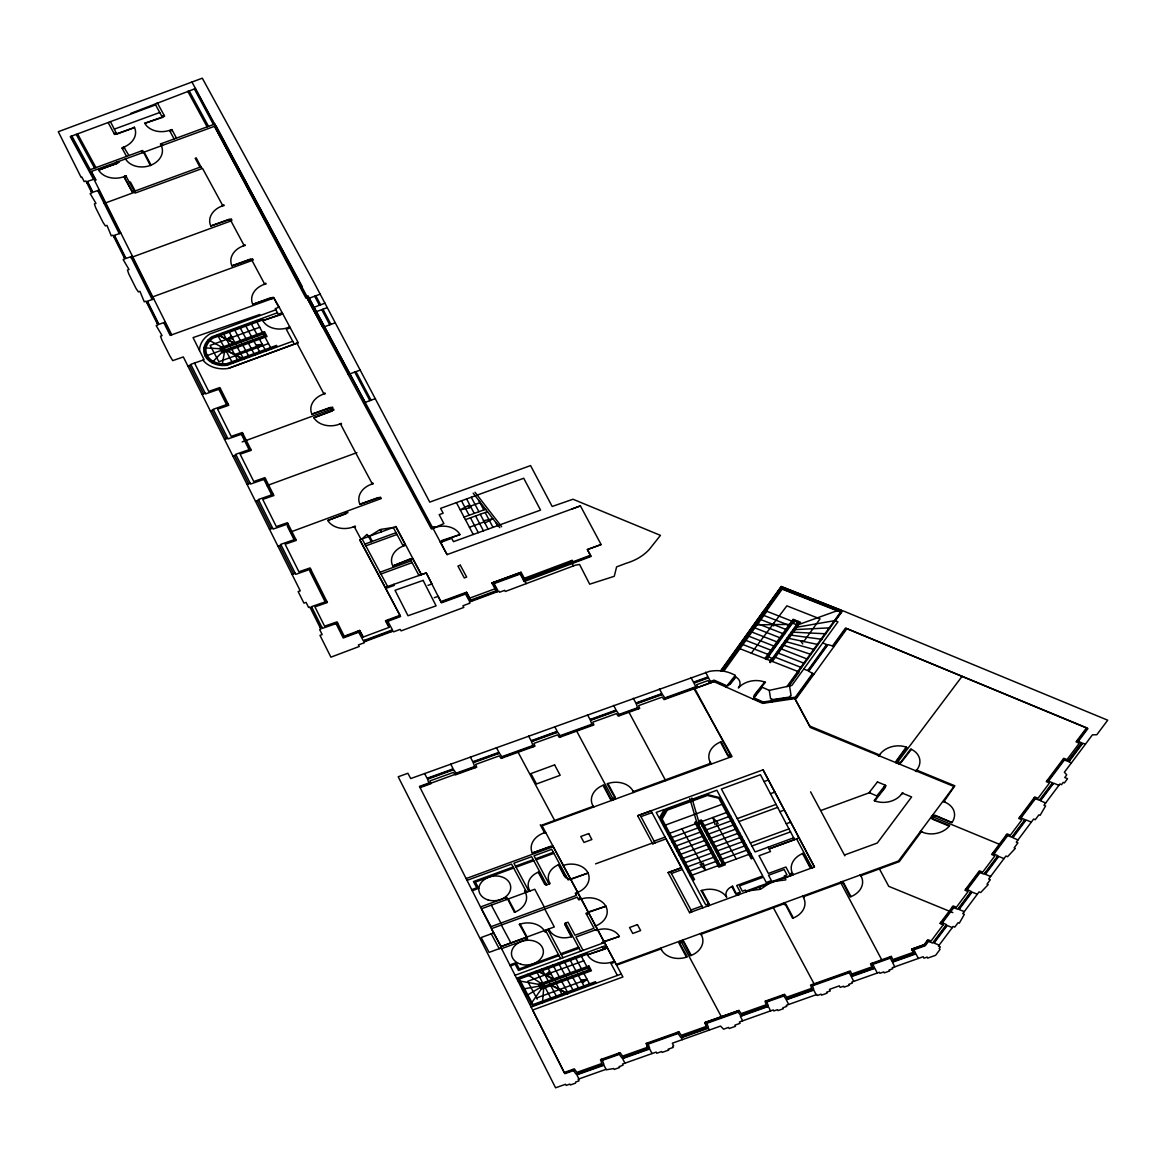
<?xml version="1.0" encoding="UTF-8"?>
<svg xmlns="http://www.w3.org/2000/svg" width="1166" height="1166" viewBox="0 0 1166 1166"><rect width="100%" height="100%" fill="white"/><g stroke="black" fill="none" stroke-linecap="round" stroke-linejoin="round"><path stroke-width="1.5" d="M542.452 1002.906L543.954 985.299L527.192 974.382M222.065 365.483L224.849 350.15M944.183 801.275L954.852 785.797L916.622 770.099M530.545 1004.378L543.954 985.299L517.864 980.693M793.507 619.525L792.982 620.268L799.045 622.659L770.376 662.565L769.633 662.273L798.025 622.761L798.768 623.052M797.529 622.061L798.069 621.318M720.617 670.829L781.235 586.483L841.794 610.401M764.167 610.226L738.719 646.299M781.366 586.629L765.508 608.856M721.054 670.873L781.599 586.629M722.366 671.033L781.672 588.509L840.773 611.756L786.875 686.628M722.687 671.077L765.916 610.926M756.399 624.976L782.153 589.136M723.751 671.237L766.834 611.275M764.911 658.513L793.055 619.35L800.503 622.28L772.358 661.443M794.177 620.749L766.353 659.46L765.61 659.169L793.696 620.079L792.778 619.714M767.097 659.373L768.802 656.997L771.834 658.192L770.128 660.568M793.011 623.242L794.6 621.012M797.602 622.09L795.897 624.466L792.865 623.285L794.571 620.91L797.457 622.134M837.698 610.547L796.087 625.472M787.983 686.38L841.196 612.339L781.424 588.845M879.864 754.446L879.062 756.049L878.144 755.685L879.864 754.446A19.895 15.289 -7.7 0 1 906.201 747.129L906.929 747.421L895.634 762.593L896.552 762.958L897.616 761.471L896.246 760.932L906.201 747.129M788.814 686.206L799.133 671.966L766.558 659.154M808.694 670.261L826.767 645.323M814.116 673.963L812.644 673.38L795.372 697.21L763.103 701.99L753.921 697.895M812.644 673.38L808.679 671.266L827.977 644.652L832.539 645.935L845.496 628.066L1087.936 728.561L1078.375 741.314L1076.918 740.716M813.387 673.671L795.897 697.793L790.461 698.594M833.282 646.226L846.225 628.357M921.067 832.058L899.263 861.659L861.659 875.433M993.243 853.658L1006.928 835.322M992.514 853.352L993.971 853.964L1007.657 835.628L1011.782 837.188L1024.943 819.625L1019.565 817.264M891.29 956.397L892.937 959.574L913.299 952.345L911.666 949.168L924.026 944.781L927.83 939.694L931.124 940.962L943.279 924.74L940.131 923.283L953.118 905.938L956.412 907.206L968.086 891.611L964.923 890.197L979.411 870.856L982.705 872.124L994.846 855.917L991.668 854.503L1007.06 833.879L1010.397 835.148L1021.882 819.829L1018.705 818.401L1034.752 796.961L1038.075 798.214L1049.444 783.027L1046.281 781.614L1063.727 758.323L1067.065 759.518L1079.22 743.296L1076.072 741.838L1086.595 727.803L846.939 628.678L796.422 698.376L762.695 703.375L713.825 681.585L694.047 688.771L732.029 756.515L542.117 825.805L616.202 964.428L898.447 861.004L953.977 786.482L810.516 727.584L794.862 698.609M927.699 941.137L924.594 945.276L913.561 949.197M941.691 922.466L952.986 907.381M966.512 889.337L979.28 872.299M1020.294 817.57L1034.636 798.404M1047.855 780.768L1063.625 759.736M1077.646 741.022L1087.208 728.269M940.962 922.175L946.457 924.594L932.64 943.046L928.428 941.443L925.177 945.786L914.144 949.692M942.405 922.787L953.715 907.687L957.796 909.247L971.161 891.407L965.783 889.031M967.226 889.658L980.008 872.605L984.046 874.15L997.863 855.698L993.971 853.964M1021.022 817.862L1035.364 798.695L1039.445 800.255L1052.504 782.823L1047.126 780.477M1048.584 781.074L1064.354 760.043L1067.823 761.296L1081.654 742.844L1078.375 741.314M1069.033 760.64L1081.523 743.966M985.562 873.072L997.44 857.214M1012.86 836.474L1024.695 820.689M934.272 941.822L945.903 926.285M959.254 908.256L970.797 892.865M1040.655 799.599L1052.388 783.946M751.312 653.164L786.861 605.854L820.019 618.898L803.782 641.504L800.663 640.863L802.747 643.923M896.916 763.06L962.037 676.382M922.452 832.189L920.251 831.941L920.805 831.212L922.452 832.189A19.895 15.289 -7.7 0 0 949.226 826.14L949.663 825.557L930.76 817.993L931.313 817.249L933.121 818.007L932.304 819.115L949.226 826.14M911.404 749.344L900.837 762.87L899.482 762.287L898.345 763.745L899.248 764.138L910.69 749.024L911.404 749.344A19.895 15.289 -7.7 0 1 916.87 769.837M874.821 800.867L885.388 787.327L884.047 786.744L885.183 785.286L886.087 785.68L874.092 800.561L874.821 800.867A19.895 15.289 -7.7 0 0 901.435 794.294L903.184 793.113L902.28 792.72L901.42 794.294M945.335 802.354L943.935 801.057L943.367 801.785L945.335 802.354A19.895 15.289 -7.7 0 1 951.952 822.569L933.135 814.888L932.567 815.617L934.36 816.389L935.219 815.311L951.952 822.569M726.01 687.022L735.382 675.274L730.557 673.117A31.832 24.457 -7.7 0 0 709.511 671.354L410.68 778.567L407.911 773.277L398.204 776.775L555.584 1087.805L565.583 1084.249L566.18 1085.415L569.912 1084.088L570.378 1084.978L575.523 1083.156L575.64 1082.063L579.006 1080.867L578.161 1079.22L606.043 1069.309M728.706 683.64L730.135 684.282L735.906 677.052L735.192 676.732L728.531 685.535L727.54 685.098M755.699 695.679L754.256 695.038L764.677 682.023L765.392 682.343L753.557 696.685L754.533 697.122M753.003 699.046L762.375 687.313L769.268 690.389L791.845 685.433L837.96 621.842L835.118 620.706L842.785 610.722L1107.7 720.194L1096.812 734.74L1092.425 734.842L1064.398 772.242L1066.744 774.865L1064.747 777.533L1067.56 778.699L1064.383 782.925L1063.188 782.43L1061.541 784.645L1059.923 783.975L1043.964 805.269L1045.581 805.939L1040.116 815.325L1038.921 814.83L1035.262 819.713L1033.644 819.042L1016.3 842.187L1017.918 842.858L1014.143 847.901L1015.338 848.382L1007.541 856.704L1005.923 856.033L988.681 879.047L990.298 879.718L987.019 884.105L988.214 884.586L980.693 892.544L979.076 891.873L962.766 913.648L964.384 914.319L959.312 923.151L958.117 922.67L954.779 927.13L953.147 926.46L938.426 946.122L940.335 946.909L939.184 948.439L940.058 949.357L935.642 955.289L927.67 958.117L927.145 957.067L923.938 958.204L923.18 956.732L892.252 967.707L892.777 968.742L889.162 970.025L889.643 970.972L884.265 972.881L883.77 971.934L879.936 973.289L879.412 972.269L851.792 982.078L852.317 983.098L848.804 984.352L849.285 985.299L844.053 987.15L843.572 986.203L840.176 987.413L839.374 985.853L829.492 989.351L830.309 990.911L826.577 992.237L827.058 993.184L821.622 995.123L821.141 994.175L817.424 995.487L816.9 994.467L786.248 1005.34L786.773 1006.36L782.867 1007.759L783.363 1008.707L778.013 1010.601L777.533 1009.654L773.83 1010.966L773.306 1009.931L739.39 1021.984L740.075 1023.325L734.857 1025.176L735.455 1026.313L729.173 1028.543L728.59 1027.406L723.576 1029.184L720.53 1026.08L672.316 1043.206L673.686 1045.873L672.607 1046.252L673.205 1047.418L668.22 1049.196L668.686 1050.085L662.113 1052.417L661.647 1051.528L656.764 1053.262L656.167 1052.096L622.469 1064.062L623.067 1065.214L619.131 1066.613L619.583 1067.517L614.205 1069.426L613.739 1068.537L606.305 1069.805L603.944 1065.228L576.849 1074.848L578.948 1078.929M211.935 362.699L223.537 350.587L264.245 335.706M701.917 864.079L703.258 863.059L705.43 870.288L700.11 864.268L701.917 864.079L681.921 828.807M262.292 344.422L257.992 347.555L256.593 344.947L262.292 344.422L234.76 354.508M587.125 979.425L582.825 982.574L581.426 979.95L587.125 979.425L536.564 997.965M526.026 995.924L543.954 985.299L522.397 989.147M432.936 528.227L431.362 528.927L214.515 126.322L306.046 298.292L307.081 297.898L322.938 327.529M324.979 303.189L312.444 307.911M279.213 307.139L273.893 298.03L170.149 335.4L163.765 322.632M389.123 627.366L385.552 620.706L399.953 615.327L359.755 539.771L395.974 526.493L421.349 574.663L426.275 572.943L431.901 583.977L427.995 585.361M388.249 620.414L400.259 615.925M358.662 632.205L343.227 637.977L336.056 623.621M524.306 578.292L572.287 560.292L573.104 561.764L590.433 555.264L587.387 549.623L601.117 544.551L580.406 505.884L447.074 554.608L440.209 541.855L441.287 541.155L441.71 542.001M524.627 578.875L523.84 579.181L520.634 573.191L492.999 583.292L496.876 590.477M523.388 580.056L571.369 562.056M523.825 580.857L571.806 562.857M590.754 555.861L572.637 562.653L571.5 560.584M116.148 132.939L114.181 133.682L108.117 122.532M110.478 121.658L116.804 134.134L134.527 127.531L114.632 134.498L114.181 133.682L116.542 132.807M134.207 126.934A19.778 15.202 -7.7 0 1 123.086 147.382L121.891 147.82L122.343 148.636L124.31 147.893M363.209 637.03L359.609 630.442L344.203 636.199L337.047 621.872L324.585 626.186L314.922 606.859L327.384 602.545L310.069 567.929L298.919 571.792L285.145 544.245L296.295 540.383L287.463 522.703L276.313 526.566L262.729 499.398L273.879 495.535L264.93 477.637L253.78 481.5L240.123 454.186L251.273 450.324L242.382 432.528L231.218 436.39L217.605 409.179L228.769 405.302L219.893 387.549L208.729 391.412L194.547 363.034M358.356 631.637L343.722 637.088L336.843 623.344M365.424 640.659L391.237 631.039M130.65 113.452L195.509 88.543M155.603 104.882L70.281 136.597L93.557 179.316L95.131 178.733M164.158 115.39L161.797 116.265L155.282 104.299M162.191 116.119L162.832 117.3L144.773 123.304L164.61 116.206L157.235 102.681M144.773 123.304A19.778 15.202 -7.7 0 0 170.673 129.965L171.868 129.528L176.46 138.113M124.689 147.761L122.328 148.636L126.555 156.404M172.306 130.344L169.945 131.219L174.098 138.973M471.501 601.306L498.931 591.133L499.529 592.241L504.718 590.331L505.33 591.468L575.494 565.146L579.56 564.461L589.675 584.181L614.263 576.31L616.61 566.865L626.579 563.134A45.285 34.791 -7.7 0 0 649.243 549.477L660.452 535.369L572.987 499.237L552.174 506.481L530.574 465.584L429.744 502.109L314.426 283.236L202.301 78.195L58.3 131.714L81.154 177.436L81.955 177.174L84.156 181.561L85.89 180.963L91.881 192.944L90.146 193.556L95.976 203.394L94.388 203.948L95.685 207.723L103.002 222.356L105.392 225.942L106.966 225.388L111.266 235.809L113.015 235.197L124.893 258.983L123.159 259.581L129.032 269.535L127.458 270.075L128.785 273.923L136.028 288.425L138.36 291.879L139.935 291.34L144.263 301.79L145.998 301.192L157.906 325.008L156.171 325.62L162.089 335.633L160.5 336.172L161.914 340.035L169.813 355.819L172.728 360.615L183.324 356.942L300.26 590.841L298.146 591.57L303.918 603.128L306.075 602.385L308.582 607.413L309.835 606.976L320.912 629.144L319.659 629.582L322.166 634.581L319.98 635.324L330.911 657.172L359.245 646.474L358.399 644.958L364.419 642.714L363.967 641.912L393.102 631.054L393.554 631.855L400.113 629.407L401.133 630.879L463.835 607.413L462.931 605.752L469.927 603.172L469.33 602.064L471.472 601.277L466.517 592.255L440.835 601.641L426.275 572.943L385.232 587.358M228.696 368.281L298.219 342.615M348.255 374.475L360.338 370.03M291.879 531.536L381.369 498.494M496.075 590.768L495.011 588.786L469.694 598.129L466.517 592.255M471.151 600.679L496.964 591.162M114.516 129.062L159.742 112.49M88.631 170.294L142.66 150.501L150.312 165.455L151.099 165.164L143.943 151.799L142.369 152.382M215.04 123.975L160.427 143.986L160.908 144.876A19.778 15.202 -7.7 0 1 150.312 165.455M160.908 144.876L162.307 145.08M89.607 172.087L216.016 125.768L306.993 296.514L308.028 296.135L432.936 528.344L434.131 527.79A19.778 15.202 -7.7 0 1 459.972 534.582L441.87 540.499L442.512 541.694M118.378 161.593L118.772 162.336L98.308 169.566L116.994 163.429L116.396 162.322L118.378 161.593L118.772 162.336L98.629 170.149A19.895 15.289 -7.7 0 0 124.077 176.649L125.928 175.702L126.322 176.445L124.062 176.649L125.928 175.702L126.322 176.445L124.252 177.203L132.443 192.171L134.265 191.501M129.382 182.377L130.373 182.027L135.139 190.933M104.168 203.438L134.658 192.244M222.094 206.032L224.193 205.537L223.785 204.793L222.094 206.032A19.895 15.289 -7.7 0 0 210.798 225.985L231.349 218.902L231.743 219.645L229.775 220.359L229.177 219.252L210.798 225.985M130.694 257.671L231.83 220.622M243.228 245.924L245.312 245.414L244.918 244.671L243.228 245.924A19.895 15.289 -7.7 0 0 231.932 265.863L252.468 258.779L252.876 259.522L250.894 260.251L250.296 259.129L231.932 265.863M264.055 284.402L266.154 283.906L265.761 283.163L264.055 284.402A19.895 15.289 -7.7 0 0 252.774 304.355L273.31 297.272L273.704 298.015L271.736 298.729L271.139 297.621L252.774 304.355M275.861 309.777L209.763 334.001A25.637 19.705 -7.7 0 0 199.517 350.529M320.213 294.167L307.576 298.817M277.45 312.75L211.891 336.77A21.367 16.411 -7.7 0 0 205.303 356.242A21.367 16.411 -7.7 0 0 227.166 365.293L292.724 341.259M282.201 312.794L278.251 314.237L275.249 308.626L279.184 307.139L298.263 342.789L228.215 368.456A25.637 19.705 -7.7 0 1 202.957 360.134M280.219 313.508L280.86 314.703L262.773 320.621L282.638 313.61M259.712 327.252L210.142 345.413L218.887 361.751L268.457 343.576M327.325 307.62L314.762 312.24M203.977 347.847L222.619 348.867L263.297 333.928M205.303 356.242L223.085 349.727M262.773 320.621A19.778 15.202 -7.7 0 0 288.614 327.398L289.795 326.976M290.232 327.792L286.282 329.235L294.313 344.232M322.851 327.34L335.327 322.749M259.77 314.514L193.06 337.615L204.108 359.726L190.758 364.346L205.551 393.919L220.476 388.715M242.98 433.723L228.026 438.897L213.232 409.281L228.157 404.077M323.23 394.21L325.329 393.714L324.92 392.971L323.23 394.21A19.895 15.289 -7.7 0 0 311.934 414.163L332.485 407.08L332.878 407.823L330.896 408.537L330.299 407.43L311.934 414.163M242.178 441.929L332.179 408.931M313.858 417.749L332.223 411.015L331.625 409.907L333.607 409.179L334.001 409.922L313.858 417.749A19.895 15.289 -7.7 0 0 339.306 424.249L341.157 423.287L341.565 424.03L339.306 424.235M363.603 402.97L375.452 398.597M266.927 485.639L356.927 452.641M371.211 484.327L373.295 483.817L372.901 483.074L371.211 484.327A19.895 15.289 -7.7 0 0 359.915 504.266L380.451 497.182L380.859 497.926L378.877 498.654L378.28 497.532L359.915 504.266M327.777 520.473L346.142 513.74L345.544 512.632L347.526 511.903L347.92 512.646L327.777 520.473A19.895 15.289 -7.7 0 0 353.225 526.974L355.076 526.012L355.47 526.755L353.225 526.959M396.046 532.687L364.9 544.099L365.862 545.877L397.008 534.465M402.78 545.251L405.141 544.376L395.638 526.624M410.724 560.088L413.099 559.228L421.363 574.663L418.988 575.523L410.097 558.922L392.811 565.962A19.589 15.056 -7.7 0 1 403.99 545.761L405.17 545.338L404.733 544.522M441.404 541.388L459.972 534.582M440.529 542.409L451.679 538.342L453.457 541.665L540.558 510.11L523.723 478.249L440.588 508.361L443.153 513.215L439.188 514.643L443.896 523.607L434.116 527.906M392.811 565.962L412.254 558.572L412.677 559.374M411.132 560.846L379.985 572.258L380.947 574.036L412.079 562.639M571.996 508.974L580.406 505.884M495.011 588.786L491.877 582.985L521.085 572.273L524.948 579.473M532.337 740.847L556.386 732.029M603.011 785.316L603.799 785.024L611.698 800.43L612.675 800.065L611.888 798.579L610.401 799.133L603.011 785.316A19.895 15.289 -7.7 0 0 592.809 805.575L592.926 807.309L593.917 806.945L592.824 805.56M607.923 783.523L607.122 783.8L615.619 798.987L614.628 799.351L613.826 797.865L615.313 797.325L607.923 783.523A19.895 15.289 -7.7 0 1 632.905 790.883L634.377 792.122L633.386 792.486L632.89 790.883M720.442 742.042L721.229 741.751L729.129 757.157L730.12 756.792L729.318 755.306L727.832 755.845L720.442 742.042A19.895 15.289 -7.7 0 0 710.24 762.302M541.053 825.426L592.343 806.624M633.794 791.437L710.692 763.264M543.575 833.063L545.673 832.568L545.265 831.824L543.575 833.063A19.895 15.289 -7.7 0 0 532.279 853.016L552.83 845.933L622.921 976.977L532.643 1010.048L564.227 1072.501L574.372 1068.901L576.849 1072.37L601.816 1063.509L600.505 1059.632L620.123 1052.665L622.586 1056.134L647.567 1047.257L646.255 1043.381L678.831 1031.823M532.279 853.016L550.644 846.283L551.241 847.405M466.109 878.566L553.223 846.676M763.06 769.822L814.451 866.965L689.572 912.657L668.103 872.591L681.483 867.679L666.063 838.879L652.683 843.776L637.656 815.704L651.022 810.807L702.85 907.818M467.012 880.359L511.539 864.05L526.609 892.223M513.127 867.023L473.44 881.569L476.777 887.807L471.72 889.658M515.489 866.149L533.226 859.663M535.602 858.788L553.325 852.288M513.681 868.058L475.378 882.094L478.716 888.332L472.245 890.707M516.057 867.198L533.78 860.697M536.156 859.823L553.908 853.323M665.363 825.105L722.045 804.336M566.822 877.488L565.86 877.838L559.053 864.545A17.592 13.511 -7.7 0 0 549.623 882.837L550.046 883.639L545.746 885.213L538.954 871.906L538.24 872.168L544.609 884.047L546.009 883.537M559.053 864.545L558.339 864.808L564.708 876.686L566.108 876.176M696.554 821.68L694.819 822.322L718.839 867.154L725.252 864.808L701.247 819.96L698.551 820.951M696.787 822.482L719.422 866.047L723.867 864.429L700.649 821.068L698.784 821.753M654.097 841.123L665.101 837.101M595.549 863.875L652.304 843.076M480.494 906.988L506.802 897.354L514.454 912.308L515.241 912.016L508.085 898.651L506.51 899.234M525.662 890.445L524.569 890.839L525.05 891.728A19.778 15.202 -7.7 0 1 514.454 912.308M652.683 843.776L655.044 842.901L640.017 814.845M528.285 890.037L529.524 890.212A17.592 13.511 -7.7 0 1 538.954 871.906M548.384 882.662L549.623 882.837M525.05 891.728L526.464 891.917M567.682 879.091L570.057 878.217M569.664 878.377L570.291 879.558L588.072 873.043L568.119 879.907L551.737 849.329L533.999 855.815L549.084 883.988M737.262 818.605L776.09 804.38M738.85 821.578L777.678 807.353M587.751 872.445A19.778 15.202 -7.7 0 1 576.456 892.835L575.275 893.273L576.412 895.401L490.551 926.868M575.712 894.089L578.088 893.229M578.38 899.073L580.755 898.199M821.199 810.385L870.39 792.355M588.378 913.342L587.751 912.162L605.839 906.244A19.778 15.202 -7.7 0 0 579.998 899.452L578.817 899.89L577.374 897.179L491.454 928.661L501.045 946.573L525.575 937.741L526.536 939.519M491.032 933.908L481.15 937.522L489.108 952.374L501.22 947.929L564.84 1073.697L573.57 1070.607L576.048 1074.061L603.842 1064.194L601.918 1059.122M544.784 909.116L554.316 926.941L501.045 946.573L493.626 932.96L491.25 933.82L499.208 948.672L501.22 947.929M501.569 948.658L527.615 939.111L519.366 924.376L520.153 924.084L527.309 937.449L525.735 938.032M668.103 872.591L681.425 867.708M750.336 843.033L788.959 828.895L794.614 839.593L769.094 848.921L768.146 847.157L755.102 851.938M671.427 873.494L682.343 869.501M751.924 846.006L790.548 831.854M605.839 906.244L585.973 913.255L594.019 928.267L574.984 935.249L567.988 922.189L564.665 923.414L571.996 936.517L571.282 936.779L564.927 924.9L566.326 924.376M768.146 847.157L793.711 837.8M586.411 914.071L588.786 913.197M545.688 930.716L544.916 931.707A19.778 15.202 -7.7 0 0 519.366 924.376M571.996 936.517A17.592 13.511 -7.7 0 1 549.288 930.002L548.603 930.876M546.475 932.202L544.916 931.707M707.543 904.32L708.345 905.807L709.424 905.399L701.189 890.678L701.976 890.387L709.132 903.737L705.765 904.962L659.81 819.13L665.699 808.956L716.871 790.242L762.753 875.943L736.679 885.49L740.337 892.325L735.79 893.987L731.825 886.554L732.612 886.262L737.072 895.269L739.346 894.453L738.559 892.967L739.346 894.453M637.656 815.704L763.06 769.837L814.451 866.965L810.997 868.233L803.345 853.279L802.558 853.57L809.714 866.936L811.288 866.353M597.342 929.185L575.931 937.027L583.073 950.363M603.857 942.74L603.288 941.691L619.379 936.429A17.592 13.511 -7.7 0 0 596.409 930.395L594.966 930.06M509.819 964.938L515.984 962.693L519.307 968.931L558.456 954.59M510.358 965.987L515.153 964.238L518.491 970.476L559.01 955.624M560.817 953.715L578.555 947.215M561.371 954.765L579.123 948.264M690.986 910.019L701.888 906.026M619.379 936.429L601.714 942.667L602.108 943.381M791.335 873.655L792.749 873.859A19.778 15.202 -7.7 0 1 803.345 853.279M515.051 975.286L604.484 942.522M689.572 912.672L691.934 911.797L670.479 871.716M792.749 873.859L793.215 874.748L785.228 877.663L784.281 875.885L787.006 874.894L784.135 869.545L768.525 875.258L771.396 880.592L766.251 882.487L763.395 877.138L739.492 885.883L742.348 891.232L745.438 890.095L746.386 891.888M516.567 978.274L606.072 945.48M606.859 946.967L602.909 948.424L602.122 946.938M604.892 947.696L605.518 948.891L587.431 954.808L607.297 947.783M583.743 960.769L527.659 981.32L537.191 999.145M587.722 968.203L541.505 985.139L542.452 986.917L588.67 969.981L580.566 954.837M587.431 954.808A19.778 15.202 -7.7 0 0 613.272 961.586L614.89 961.965L610.94 963.422L617.382 975.446M701.859 933.937L783.858 903.883M861.193 876.38L861.076 874.631L860.1 874.996L861.193 876.38A19.895 15.289 -7.7 0 1 851.005 896.625L850.218 896.916L842.318 881.511L841.327 881.875L842.129 883.362L843.616 882.808L851.005 896.625M678.787 941.691L687.27 956.878L686.482 957.169A19.895 15.289 -7.7 0 1 661.486 949.794L660.029 948.556M682.576 940.292L690.476 955.697L691.263 955.406A19.895 15.289 -7.7 0 0 701.466 935.147L701.349 933.427M531.128 1007.06L621.332 974.004M803.549 897.718A19.895 15.289 -7.7 0 1 793.346 917.977L792.559 918.269L784.66 902.863M98.629 170.149L116.994 163.429L116.396 162.307M200.975 166.825L132.37 191.996L124.252 177.203M152.746 296.864L253.109 260.12M491.877 582.985L521.1 572.302M441.142 602.224L466.05 593.13L469.913 600.417L497.663 590.185L493.466 582.402M470.831 600.082L469.169 600.665L465.569 594.019L441.462 602.822L438.197 596.336L434.291 597.706M494.107 583.598L520.153 574.066L524.19 581.543L591.089 556.444L587.343 549.521L601.117 544.551M430.618 783.319L457.291 773.554M640.979 816.623L651.983 812.6M667.768 833.996L728.415 811.813M670.027 838.165L699.833 827.262M702.296 826.359L730.674 815.967M672.272 842.348L702.078 831.445M704.541 830.542L732.918 820.164M674.516 846.545L704.322 835.628M706.785 834.725L735.163 824.347M676.746 850.728L706.567 839.826M709.03 838.922L737.393 828.53M678.991 854.911L708.797 844.009M711.275 843.105L739.638 832.728M681.221 859.109L711.041 848.192M713.519 847.288L741.882 836.911M683.465 863.292L713.286 852.39M715.749 851.486L744.112 841.109M685.71 867.489L715.53 856.573M717.994 855.669L746.357 845.292M687.94 871.672L717.775 860.756M720.238 859.852L748.587 849.475M690.185 875.855L750.831 853.672M845.35 854.693L877.269 843.047L911.623 796.961L902.965 793.405M803.607 896.654L839.943 883.391M616.581 965.171L660.422 949.124M468.586 506.831L469.767 507.837L460.235 509.863L468.499 505.432L468.586 506.831L480.407 502.546M464.053 517.092L485.61 509.28M465.409 519.657L487.461 511.67M469.432 527.265L484.575 521.785L484.662 523.17L492.926 518.753L483.409 520.779L484.575 521.785M428.316 778.363L452.423 769.662M474.052 761.864L498.174 753.163M591.235 719.597L615.356 710.91M637.044 703.083L661.151 694.382M694.674 682.299L707.325 677.737M429.525 784.193L428.899 783.013L419.469 786.409L493.626 932.946M428.899 783.013L427.485 779.194L453.705 769.735L456.11 773.189L474.649 766.514L475.276 767.694M474.649 766.514L473.236 762.695L499.456 753.236L501.861 756.69L532.92 745.497L533.547 746.677M532.92 745.497L531.507 741.678L557.727 732.219L560.132 735.673L591.818 724.246L592.445 725.441M591.818 724.246L590.419 720.428L616.639 710.969L619.044 714.423L637.627 707.718L638.254 708.913M637.627 707.718L636.213 703.914L662.434 694.455L664.839 697.909L695.825 686.73M710.458 681.454L714.102 680.142L726.928 685.856M419.789 787.006L429.205 783.61M456.431 773.787L474.956 767.097M502.182 757.288L533.226 746.08M560.452 736.271L592.139 724.844M619.35 715.02L637.933 708.316M665.159 698.507L696.131 687.328M710.764 682.052L714 680.886L726.462 686.439M420.095 787.604L430.954 783.683L429.919 780.899L453.545 772.373L455.308 774.894L476.705 767.184L475.67 764.4L499.296 755.874L501.059 758.396L534.975 746.167L533.941 743.383L557.567 734.857L559.33 737.378L593.873 724.917L592.853 722.133L616.479 713.607L618.242 716.128L639.682 708.403L638.647 705.605L662.273 697.093L664.037 699.615L713.913 681.629M764.065 781.57L768.423 779.996M770.449 793.696L774.792 792.122M779.908 811.667L784.266 810.093M786.263 823.764L790.621 822.19M789.586 873.932L791.175 873.363L792.137 875.141M870.623 963.728L872.183 966.774L851.821 974.004L850.262 970.972L810.53 985.066L811.638 988.345L786.656 997.222L784.572 994.277L765.013 1001.23L766.193 1004.728L741.226 1013.589L738.982 1010.47L704.964 1022.538L706.275 1026.415L681.308 1035.291L678.831 1031.808M891.29 956.397L870.565 963.743L872.183 966.774M564.533 1073.099L573.264 1070.009M602.224 1059.719L619 1053.773M647.975 1043.483L677.737 1032.916M706.683 1022.64L737.889 1011.563M766.587 1001.375L783.465 995.385M812.236 985.168L849.023 972.109M872.518 963.772L890.022 957.563M602.53 1060.317L619.321 1054.355L621.799 1057.824L649.593 1047.957L647.669 1042.885M648.281 1044.08L678.044 1033.513L680.507 1036.982L708.301 1027.115L706.377 1022.043M706.99 1023.238L738.195 1012.161L740.425 1015.295L768.219 1005.427L766.135 1000.822M767.039 1001.915L783.771 995.983L785.869 998.912L813.664 989.045L811.93 984.57M812.556 985.766L849.329 972.706L850.845 975.753L874.383 967.401L872.212 963.174M872.868 964.355L890.605 958.058M787.429 998.883L812.556 989.963M852.069 975.855L873.625 968.203M893.185 961.425L914.742 953.773M741.984 1015.265L767.097 1006.36M577.607 1074.046L602.72 1065.126M623.358 1057.81L648.471 1048.89M682.066 1036.953L707.179 1028.048M738.982 1010.47L704.964 1022.538L706.275 1026.415M924.026 944.781L911.666 949.153L913.299 952.345M93.557 179.316L87.523 181.415L92.916 192.215L99.329 190M171.752 334.846L94.519 180.38L95.787 179.943L91.225 171.562M86.794 182.756L87.989 182.348M91.21 191.618L92.406 191.195M120.856 233.083L114.457 235.299L126.015 258.415L132.414 256.199M113.743 236.683L114.938 236.275M124.325 257.846L125.52 257.424M153.81 298.977L147.397 301.192L158.955 324.308L165.368 322.093M146.668 302.533L147.863 302.125M157.191 323.58L158.387 323.171M187.843 366.007L191.035 364.9M202.01 394.327L205.201 393.219M210.346 411L213.538 409.893M224.499 439.305L227.691 438.197M250.675 449.129L235.736 454.303L250.588 484.021L265.527 478.847M232.865 456.037L236.042 454.929M247.032 484.371L250.224 483.263M273.281 494.34L258.342 499.514L273.121 529.087L288.06 523.913M255.5 501.307L258.677 500.199M269.463 529.233L272.64 528.125M295.698 539.173L280.758 544.347L295.741 574.328L310.681 569.125M277.902 546.125L281.093 545.018M292.025 574.357L295.202 573.264M326.786 601.35L311.526 606.626L322.384 628.357L337.644 623.067M310.491 608.288L312.08 607.734M359.755 539.771L385.757 588.364L394.327 585.39L393.802 584.341M320.169 627.672L321.772 627.119M94.519 180.38L95.787 179.943L91.181 171.504M771.819 699.702L790.213 696.976M771.892 700.198L790.286 697.472M772.067 701.32L762.899 702.69L753.455 698.478M781.22 586.658L841.692 610.547M835.308 620.531L794.542 627.629M830.061 627.833L793.026 629.713M793.988 619.685L794.716 619.977M825.79 633.779L791.32 632.103M765.639 610.809L793.448 621.755M791.772 621.128L792.691 621.493M798.273 623.737L799.206 624.101M763.715 613.491L764.459 613.768M791.525 624.422L774.924 624.553L773.51 625.909L773.626 623.285L772.227 624.626L755.874 624.889M763.38 615.254L788.799 625.253M821.826 639.303L789.309 634.902M759.664 619.131L785.811 629.407M818.066 644.536L787.094 637.991M756.676 623.285L782.838 633.575M783.756 633.925L784.485 634.217M814.451 649.564L784.718 641.285M754.883 627.906L779.85 637.729M780.768 638.094L781.497 638.37M810.953 654.432L782.255 644.725M751.895 632.059L776.862 641.883M777.78 642.247L778.509 642.539M748.907 636.228L773.874 646.037M774.792 646.401L775.521 646.693M779.69 648.281L807.528 659.184M745.919 640.382L770.886 650.191M771.805 650.555L772.533 650.847M776.673 652.479L804.496 663.41M742.931 644.536L767.898 654.359M768.817 654.709L769.545 655M773.685 656.633L801.508 667.579M739.025 648.325L765.829 658.877M832.539 645.935L834.011 646.518M822.657 642.932L826.65 644.521L807.732 670.61L803.738 669.036M826.228 645.104L827.321 645.541M808.155 670.042L809.248 670.479M952.855 912.614L888.74 886.335L879.791 869.588M1006.2 835.016L1007.657 835.628M1085.371 744.258L1082.82 743.194L1068.828 761.864L1071.394 762.914M1080.984 743.748L1082.077 744.2M1068.493 760.407L1069.586 760.859M1062.896 759.43L1064.354 760.043M1058.903 785.33L1053.685 783.173L1040.451 800.823L1045.683 802.98M1051.834 783.712L1052.927 784.164M1040.116 799.366L1041.209 799.818M1033.907 798.098L1035.364 798.695M1031.342 822.117L1026.124 819.96L1012.788 837.756L1018.005 839.914M1024.273 820.514L1025.366 820.966M1012.452 836.313L1013.545 836.765M931.736 816.331L1000.064 844.563M1003.999 858.613L998.737 856.442L985.357 874.296L990.604 876.482M996.886 856.995L997.979 857.447M985.008 872.853L986.101 873.305M978.551 872.008L980.008 872.605M977.297 894.235L972.094 892.092L959.064 909.48L964.267 911.637M970.243 892.631L971.336 893.083M958.714 908.023L959.807 908.474M952.258 907.09L953.715 907.687M952.301 927.611L947.2 925.513L934.068 943.046L939.155 945.145M945.364 926.052L946.457 926.504M933.718 941.589L934.811 942.041M926.97 940.845L928.428 941.443M810.37 726.316L878.362 754.475M940.117 923.297L943.279 924.74M217.823 334.598L236.042 343.912M225.65 349.858L243.869 359.157M225.257 349.989L243.475 359.303M537.351 970.68L555.555 979.994M536.943 970.826L555.162 980.14M549.74 984.25L567.959 993.563M549.346 984.395L567.565 993.709M208.291 339.758L223.901 348.357M718.183 823.517L712.878 817.483L715.035 824.712M475.014 492.256L501.642 526.726M473.177 493.174L499.806 527.644M716.376 823.706L736.242 859.007M812.308 989.526L812.789 990.415M570.713 560.875L573.483 565.904M524.933 581.266L526.23 583.627M387.914 619.831L388.57 621.012M385.552 620.706L389.182 627.352L363.151 637.059L359.609 630.442M390.916 630.442L391.572 631.622M365.104 640.061L365.745 641.256M358.02 631.039L363.326 640.732L392.461 629.873L387.782 621.303L400.579 616.508L385.757 588.349M191.967 82.043L302.213 286.515M189.154 90.817L208.525 126.365M187.784 91.327L207.14 126.875M170.673 129.965L170.338 131.073M128.916 155.515L123.99 147.31L123.086 147.382M77.568 133.886L95.947 167.613M76.198 134.396L94.563 168.123M71.855 136.014L90.219 169.711M71.068 136.305L89.432 170.003M90.394 171.796L94.344 179.025M202.534 168.37L222.604 205.318M496.643 590.564L497.284 591.745M365.177 402.387L308.028 296.135M349.042 374.184L323.638 327.048M364.39 402.678L432.149 528.635M628.78 711.901L665.669 780.652M195.174 88.674L214.252 124.252M215.229 126.059L306.527 297.403L307.547 297.024L308.363 298.525M194.387 88.951L213.465 124.543M388.176 587.518L362.116 538.911L366.969 534.407A12.826 9.853 -7.7 0 1 368.587 536.535L371.371 541.738M794.337 697.603L809.976 726.826M810.589 791.845L844.854 855.815M812.09 867.839L796.582 838.879L798.958 838.033L769.123 848.935L770.493 851.544L759.037 855.727L768.365 873.451L785.942 867.023L790.533 875.724M694.411 687.853L731.213 756.574M803.418 895.984L804.219 897.47L802.441 896.348M793.346 917.977L785.957 904.16L784.47 904.699L783.669 903.227M754.708 851.195L721.39 788.988L760.451 774.705L788.959 828.895M773.743 908.431L814.203 984.075M737.378 893.404L738.165 894.89M701.451 935.161L700.358 933.777M576.689 731.111L613.462 799.774M691.263 955.406L683.874 941.603L682.387 942.143L681.585 940.656M680.74 940.787L721.375 1016.781M679.778 941.326L680.565 942.813L679.093 943.352L686.482 957.169M661.005 948.206L661.501 949.794M434.131 527.79L434.481 526.697L432.499 527.411L447.074 554.608M313.231 307.62L315.549 311.949M518.098 752.245L554.725 820.616M288.614 327.398L288.25 328.506M356.126 453.647L371.969 483.292M231.364 221.671L243.796 244.904M252.424 261.257L264.463 283.761M403.99 545.761L403.086 545.834L393.263 527.484L380.597 529.422A12.826 9.853 -7.7 0 0 381.413 531.827A12.826 9.853 -7.7 0 0 379.81 529.699L369.564 536.171L372.348 541.374M199.984 167.19L195.203 158.27L196.194 157.906L201.922 168.618L135.11 193.075L126.219 176.474M577.695 893.375L576.456 892.835M580.347 898.345L579.998 899.452M596.715 929.419L596.409 930.395M540.281 824.814L544.216 832.174M613.272 961.586L612.922 962.693M161.52 143.593L162.482 145.386M256.141 320.563L271.401 349.071M250.603 322.588L257.759 335.954M258.721 337.732L265.877 351.097M546.723 884.863L531.638 856.689L513.9 863.19L528.985 891.349M354.449 527.003L361.037 539.304M245.079 324.614L252.235 337.98M253.182 339.758L260.339 353.123M565.627 923.064L580.712 951.223M239.54 326.64L246.696 340.006M247.658 341.784L254.815 355.149M575.027 956.863L582.184 970.229M583.146 972.007L590.302 985.372M141.567 150.895L142.529 152.688M544.303 907.061L534.771 889.235L481.441 908.78L491.032 926.678M234.016 328.666L241.173 342.032M242.12 343.81L249.276 357.175M569.504 958.889L576.66 972.255M577.607 974.033L584.764 987.398M618.694 1053.189L619.321 1054.355M529.524 890.212L529.947 890.999M228.492 330.692L235.649 344.057L217.43 334.744L224.586 348.109M236.596 345.836L243.752 359.201M549.288 930.002L548.865 929.2L545.528 930.424L560.613 958.598M547.889 929.55L562.974 957.723M563.965 960.915L571.136 974.28M572.083 976.059L579.24 989.424M222.954 332.718L230.11 346.083M231.072 347.862L238.228 361.227M558.441 962.941L565.597 976.306M566.559 978.085L573.716 991.45M225.534 349.887L232.69 363.253M552.917 964.967L560.074 978.332M561.021 980.11L568.177 993.476M222.604 348.838L223.566 350.616M547.379 966.993L554.535 980.358M555.497 982.136L562.653 995.502M505.709 897.747L506.671 899.525M541.855 969.019L549.011 982.384M549.958 984.162L557.115 997.528M536.316 971.045L543.473 984.41M544.435 986.188L551.591 999.553M491.323 905.151L500.914 923.064M501.322 925.046L510.912 942.959M519.526 572.885L520.153 574.066M464.942 592.824L465.569 594.019M296.907 343.096L323.652 393.379M840.54 882.283L881.715 959.764M496.046 522.791L497.576 525.691M478.774 500.433L483.803 509.936M485.158 512.515L492.999 527.353M471.268 497.255L478.905 511.714M480.261 514.279L488.102 529.116M466.604 498.946L474.241 513.39M475.611 515.97L483.438 530.807M461.474 500.797L469.111 515.255M470.466 517.835L478.308 532.673M456.416 502.633L473.25 534.494M315.826 295.785L320.621 304.836M322.938 309.238L330.94 324.367M355.951 371.648L371.065 400.215M314.645 296.222L319.44 305.288M321.758 309.675L329.759 324.804M354.77 372.085L369.884 400.652M705.59 672.199L708.083 676.921L693.449 682.212L690.957 677.475M711.085 682.649L708.549 677.825L693.916 683.101L696.452 687.925M707.092 677.286L707.558 678.175M709.496 683.218L708.097 680.565L696.641 684.69L698.026 687.357M694.44 681.848L694.907 682.737M664.839 697.909L665.465 699.104M659.417 688.844L661.909 693.581L635.82 702.996L633.327 698.259M660.918 693.945L661.384 694.834M636.796 702.632L637.277 703.535M619.044 714.423L619.671 715.618M613.622 705.372L616.114 710.094L590.011 719.509L587.533 714.787M615.123 710.458L615.59 711.347M591.002 719.16L591.468 720.049M560.132 735.673L560.759 736.868M554.71 726.622L557.202 731.344L531.098 740.76L528.621 736.023M556.211 731.709L556.678 732.598M532.09 740.395L532.57 741.299M340.749 424.409L355.353 452.175M501.861 756.69L502.488 757.885M496.439 747.639L498.931 752.362L472.828 761.777L470.35 757.04M497.94 752.726L498.407 753.615M473.819 761.427L474.3 762.316M456.11 773.189L456.737 774.384M450.703 764.138L453.18 768.86L427.091 778.276L424.599 773.554M452.189 769.225L452.656 770.114M428.082 777.926L428.549 778.815M273.893 298.03L278.761 307.299M913.255 948.599L915.499 952.972L891.961 961.338L889.702 956.965M918.327 958.452L915.966 953.875L892.427 962.227L894.788 966.818M914.508 953.322L914.975 954.225M892.952 960.973L893.418 961.877M877.284 973.027L874.85 968.305L851.311 976.656L853.745 981.378M873.392 967.751L873.859 968.655M851.836 975.403L852.302 976.306M848.717 971.511L849.329 972.706M816.156 994.729L813.766 990.065L786.292 999.83L788.682 1004.48M787.196 998.446L787.648 999.335M783.158 994.787L783.771 995.983M770.609 1010.893L768.321 1006.447L740.381 1016.373L742.669 1020.818M766.864 1005.908L767.33 1006.797M741.751 1014.828L742.217 1015.717M737.582 1010.966L738.195 1012.161M709.38 1030.044L708.403 1028.135L681.308 1037.755L682.285 1039.664M706.946 1027.596L707.412 1028.485M681.833 1036.516L682.299 1037.405M677.417 1032.318L678.044 1033.513M652.042 1053.554L649.695 1048.977L622.586 1058.597L624.947 1063.173M648.238 1048.438L648.704 1049.342M623.125 1057.358L623.591 1058.247M602.487 1064.675L602.953 1065.578M577.374 1073.595L577.84 1074.498M572.958 1069.411L573.57 1070.607M219.674 389.007L227.37 404.369M242.178 434L249.874 449.391M264.74 479.124L272.48 494.617M287.273 524.19L294.896 539.45M309.879 569.402L325.984 601.627M218.902 389.298L226.568 404.66M241.377 434.277L249.087 449.668M263.939 479.386L271.693 494.894M287.23 525.983L294.109 539.727M309.821 571.165L325.183 601.904M311.293 608.011L320.971 627.395M189.446 365.454L203.598 393.773M211.935 410.447L226.087 438.751M234.453 455.483L248.62 483.817M257.088 500.753L271.051 528.679M279.49 545.571L293.613 573.803M98.527 190.277L120.069 233.36M131.627 256.462L153.008 299.239M164.566 322.355L170.95 335.123M97.725 190.554L119.267 233.623M130.825 256.739L152.207 299.516M87.392 182.552L91.808 191.399M114.341 236.479L124.922 257.628M147.266 302.329L157.789 323.376M646.255 1043.381L647.567 1047.257M691.875 797.996L699.527 824.289M689.791 798.462L697.443 824.756M789.557 686.045L791.102 695.854L790.038 696.015L790.563 699.25M772.169 701.976L771.659 698.726L770.609 698.886L769.268 690.389M701.189 890.678A20.376 15.654 -7.7 0 1 726.71 897.31A10.683 8.206 -7.7 0 1 732.612 886.262M151.099 165.149A19.239 14.779 -7.7 0 1 125.374 158.605M765.392 682.343A20.376 15.654 -7.7 0 0 738.355 687.955A10.683 8.206 -7.7 0 0 735.192 676.732M562.814 865.595A19.239 14.779 -7.7 0 1 588.058 873.057M605.504 905.647A19.239 14.779 -7.7 0 1 595.228 926.11M664.256 809.481L659.256 818.109L656.21 812.425L664.256 809.481M666.486 809.554L660.962 819.086L693.551 879.951L694.542 879.587L662.128 819.057L667.273 810.151L707.427 795.46L718.81 798.287L751.239 858.846L752.23 858.482L719.626 797.602L707.427 794.585L666.486 809.554M877.444 781.934L869.136 792.618L876.876 795.955L885.256 785.184L877.444 781.934M916.126 770.303L915.441 771.163L916.345 771.557L917.482 770.099L916.126 770.303M231.232 336.114L226.933 339.262L232.632 338.738L231.232 336.114M549.332 971.817L545.032 974.951L550.731 974.426L549.332 971.817M771.877 881.642L760.975 888.988A14.007 10.756 -7.7 0 1 758.92 886.379A14.007 10.756 -7.7 0 1 759.882 889.381L745.978 891.13L784.835 876.919A14.007 10.756 -7.7 0 1 785.782 879.893L771.877 881.642M262.452 319.134L212.431 337.47A20.303 15.595 -7.7 0 0 206.295 355.878A20.303 15.595 -7.7 0 0 226.904 364.492L276.925 346.156L276.531 345.413L226.656 363.69A19.239 14.779 -7.7 0 1 207.286 355.513A19.239 14.779 -7.7 0 1 212.984 338.155L262.86 319.878L262.452 319.134M264.478 331.712L219.835 348.08L222.385 352.832L267.014 336.478L264.478 331.712M263.88 332.82L221.219 348.459L222.968 351.724L265.629 336.085L263.88 332.82M460.308 565.204L457.932 566.078L464.301 577.957L466.662 577.083L460.308 565.204M554.608 764.896L530.909 773.583L536.477 783.975L560.176 775.288L554.608 764.896M710.254 762.287L710.371 764.022L711.347 763.672L710.254 762.287M588.699 833.603L580.785 836.488L583.977 842.435L591.876 839.535L588.699 833.603M700.066 822.176L697.603 823.079L720.02 864.953L722.483 864.05L700.066 822.176M637.438 924.638L629.553 927.524L632.73 933.47L640.615 930.57L637.438 924.638M586.892 953.409L517.952 978.668L532.425 1005.69L595.826 982.457L595.432 981.714L533.022 1004.582L519.336 979.046L587.285 954.152L586.892 953.409M588.903 965.987L538.736 984.366L541.272 989.118L591.439 970.739L588.903 965.987M588.305 967.095L540.12 984.745L541.869 988.025L590.054 970.36L588.305 967.095M423.127 580.406L395.026 590.302L407.998 615.75L436.099 605.854L423.127 580.406M488.146 899.963A16.032 12.316 -7.7 0 0 510.65 886.291A16.032 12.316 -7.7 0 0 485.464 878.814A16.032 12.316 -7.7 0 0 488.146 899.963M520.823 964.238A16.032 12.316 -7.7 0 0 543.312 950.552A16.032 12.316 -7.7 0 0 518.141 943.075A16.032 12.316 -7.7 0 0 520.823 964.238"/></g></svg>
